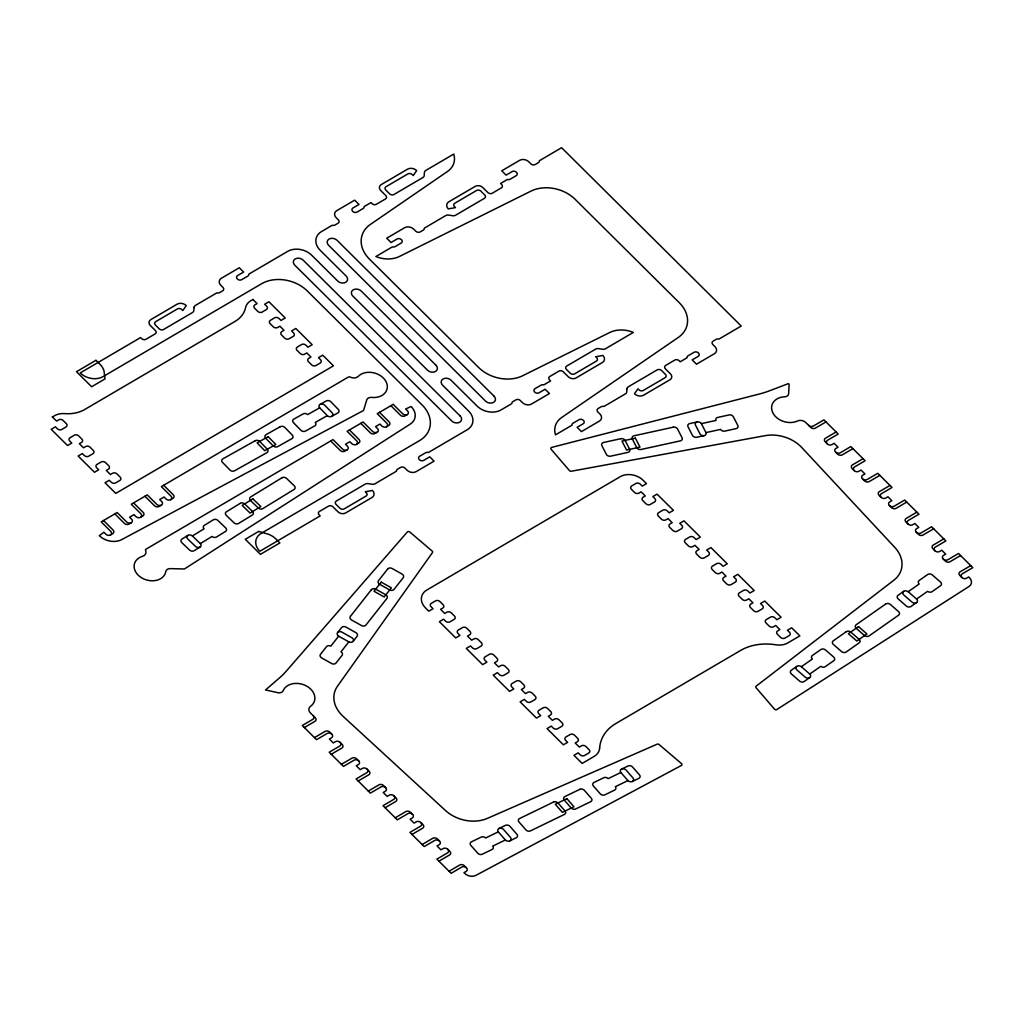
<?xml version="1.0" encoding="UTF-8"?>
<svg xmlns="http://www.w3.org/2000/svg" width="1024" height="1024" viewBox="0 0 1024 1024"><rect width="100%" height="100%" fill="white"/><g stroke="black" fill="none" stroke-linecap="round" stroke-linejoin="round"><path stroke-width="1.5" d="M337.574 632.627L341.581 627.558A3.302 2.509 16 0 1 345.997 627.11L355.891 632.64A3.302 2.509 16 0 1 357.107 636.262L353.114 641.331A3.302 2.509 16 0 1 348.685 641.779L338.803 636.25A3.302 2.509 16 0 1 337.574 632.627A3.302 2.509 16 0 1 342.003 632.179L351.885 637.722A3.302 2.509 16 0 1 353.114 641.331M338.662 636.16L330.829 646.118A3.302 2.509 16 0 0 326.541 646.643L320.474 654.349A3.302 2.509 16 0 0 321.702 657.958L331.584 663.501A3.302 2.509 16 0 0 336.013 663.053L342.08 655.347A3.302 2.509 16 0 0 340.992 651.814L348.838 641.856M796.877 666.381L791.258 670.323A3.302 2.509 16 0 0 791.347 673.933L799.552 681.05A3.302 2.509 16 0 0 804.147 681.51L809.754 677.568A3.302 2.509 16 0 0 809.664 673.958L801.459 666.829A3.302 2.509 16 0 0 796.877 666.381A3.302 2.509 16 0 0 796.966 669.99L805.171 677.107A3.302 2.509 16 0 0 809.754 677.568M903.693 591.36L898.074 595.302A3.302 2.509 16 0 0 898.176 598.912L906.368 606.042A3.302 2.509 16 0 0 910.963 606.49L916.582 602.547A3.302 2.509 16 0 0 916.48 598.938L908.275 591.821A3.302 2.509 16 0 0 903.693 591.36A3.302 2.509 16 0 0 903.782 594.97L911.987 602.099A3.302 2.509 16 0 0 916.582 602.547M801.344 666.739L812.352 658.995A3.302 2.509 16 0 1 812.378 655.488L820.902 649.51A3.302 2.509 16 0 1 825.485 649.958L833.69 657.075A3.302 2.509 16 0 1 833.779 660.698L825.254 666.675A3.302 2.509 16 0 1 820.787 666.317L809.779 674.061M908.16 591.718L919.168 583.987A3.302 2.509 16 0 1 919.194 580.48L927.718 574.49A3.302 2.509 16 0 1 932.301 574.95L940.506 582.067A3.302 2.509 16 0 1 940.595 585.677L932.07 591.667A3.302 2.509 16 0 1 927.603 591.309L916.595 599.04M187.917 535.398L181.965 539.034A3.302 2.509 16 0 0 181.798 542.618L189.53 550.042A3.302 2.509 16 0 0 194.125 550.707L200.064 547.059A3.302 2.509 16 0 0 200.23 543.488L192.499 536.064A3.302 2.509 16 0 0 187.917 535.398A3.302 2.509 16 0 0 187.75 538.97L195.482 546.394A3.302 2.509 16 0 0 200.064 547.059M192.384 535.949L204.045 528.806A3.302 2.509 16 0 1 204.326 525.338L213.35 519.808A3.302 2.509 16 0 1 217.933 520.474L225.664 527.898A3.302 2.509 16 0 1 225.498 531.482L216.474 537.011A3.302 2.509 16 0 1 211.994 536.448L200.346 543.59M52.314 417.037L54.63 415.68A16.499 12.531 16 0 1 64.653 413.619A32.986 25.05 16 0 0 84.723 409.498L235.162 321.344A32.986 25.05 16 0 0 245.568 307.622A16.499 12.531 16 0 1 250.765 300.762L253.082 299.405M144.934 496.256L154.47 505.728A3.328 2.522 16 0 0 159.078 506.458L161.395 505.101A3.328 2.522 16 0 0 161.651 501.517L159.693 499.571L164.083 496.998L166.042 498.944A3.328 2.522 16 0 0 170.65 499.686A3.328 2.522 16 0 0 170.906 496.09L161.37 486.618L347.878 377.344A4.954 3.763 16 0 1 349.184 376.845L349.875 376.934A6.592 5.005 16 0 0 358.31 376.32A16.166 12.275 16 0 1 385.434 380.621A16.166 12.275 16 0 1 371.712 397.414A5.274 4.006 16 0 0 366.733 400.038L363.533 410.483L121.766 539.571A16.499 12.531 16 0 1 99.315 535.654L103.898 532.262L105.856 534.208A3.328 2.522 16 0 0 110.477 534.938L112.794 533.581A3.328 2.522 16 0 0 113.05 529.997L103.514 520.525M133.606 502.899L143.142 512.371A3.328 2.522 16 0 1 142.886 515.955L140.57 517.312A3.328 2.522 16 0 1 135.949 516.57L133.99 514.624L129.6 517.197L131.558 519.142A3.328 2.522 16 0 1 131.302 522.739L128.986 524.096A3.328 2.522 16 0 1 124.378 523.354L114.842 513.882M170.65 499.686L172.966 498.33A3.328 2.522 16 0 0 173.222 494.733L163.686 485.261M349.453 429.965L358.989 439.437A3.328 2.522 16 0 1 358.733 443.034L356.416 444.39A3.328 2.522 16 0 1 351.808 443.648L349.837 441.702L345.446 444.275L347.418 446.221A3.328 2.522 16 0 1 347.162 449.805L344.845 451.162A3.328 2.522 16 0 1 340.224 450.432L330.688 440.96M379.546 412.339L389.082 421.811A3.328 2.522 16 0 1 388.826 425.395L386.509 426.752A3.328 2.522 16 0 1 381.888 426.022L379.93 424.064L375.539 426.637L377.498 428.595A3.328 2.522 16 0 1 377.242 432.179L374.938 433.536A3.328 2.522 16 0 1 370.317 432.794L360.781 423.334M347.162 449.805A3.328 2.522 16 0 1 342.541 449.075L333.005 439.603L146.509 548.877A4.954 3.763 16 0 0 145.523 549.722L145.446 550.195A6.592 5.005 16 0 1 142.515 556.314A16.166 12.275 16 0 0 140.966 577.408A16.166 12.275 16 0 0 165.773 571.61A5.274 4.006 16 0 1 170.381 568.614L184.397 568.986L410.291 424.064A16.499 12.531 16 0 0 411.11 406.515L405.632 409.011L407.59 410.957A3.328 2.522 16 0 1 407.334 414.554L405.018 415.91A3.328 2.522 16 0 1 400.41 415.168L390.874 405.696M304.333 727.552L314.995 721.306A3.328 2.522 16 0 0 315.251 717.722L310.323 712.819A6.272 4.762 16 0 1 310.49 706.355A16.499 12.531 16 0 0 306.867 686.221A16.499 12.531 16 0 0 283.187 690.662A4.954 3.763 16 0 1 278.195 692.749L265.51 689.971L278.938 678.374A98.97 75.149 16 0 0 286.208 671.219L407.334 531.994A1.651 1.254 16 0 1 409.818 532.019L432.128 551.04A1.651 1.254 16 0 1 432.461 552.589L337.459 686.246A32.986 25.05 16 0 0 343.078 716.339L445.453 810.483A32.986 25.05 16 0 0 487.373 818.381L657.075 744.205A1.651 1.254 16 0 1 659.123 744.55L681.434 763.571A1.651 1.254 16 0 1 681.357 765.478L475.93 875.366A8.243 6.259 16 0 1 464.704 873.408L463.962 872.678L466.163 871.386A3.328 2.522 16 0 0 466.419 867.802L464.346 865.741A3.328 2.522 16 0 0 459.725 865.011L449.075 871.258M825.997 421.901L815.334 428.147A3.328 2.522 16 0 1 810.726 427.418L805.786 422.515A6.272 4.762 16 0 0 797.555 420.979A16.499 12.531 16 0 1 772.979 413.107A16.499 12.531 16 0 1 784.717 396.8A4.954 3.763 16 0 0 788.646 393.664L789.133 384.294L788.39 383.603L770.24 390.515A98.97 75.149 16 0 1 759.296 394.022L551.706 447.398A1.651 1.254 16 0 0 551.104 449.242L569.446 470.579A1.651 1.254 16 0 0 571.328 471.232L765.12 435.661A32.986 25.05 16 0 1 801.805 447.565L894.682 547.277A32.986 25.05 16 0 1 893.875 580.198L756.173 686.144A1.651 1.254 16 0 0 756.083 687.744L774.438 709.082A1.651 1.254 16 0 0 776.858 709.517L969.024 586.458A8.243 6.259 16 0 0 969.434 577.677L968.691 576.947L966.502 578.227A3.328 2.522 16 0 1 961.882 577.498L959.808 575.437A3.328 2.522 16 0 1 960.064 571.853L970.726 565.606M314.47 737.613L325.133 731.379A3.328 2.522 16 0 1 329.741 732.109L331.814 734.17A3.328 2.522 16 0 1 331.558 737.754L329.37 739.046L333.299 742.938L335.488 741.658A3.328 2.522 16 0 1 340.096 742.387L342.17 744.448A3.328 2.522 16 0 1 341.914 748.032L331.251 754.278M836.134 431.974L825.472 438.208A3.328 2.522 16 0 0 825.216 441.805L827.29 443.866A3.328 2.522 16 0 0 831.898 444.595L834.099 443.315L838.016 447.206L835.827 448.499A3.328 2.522 16 0 0 835.571 452.083L837.645 454.144A3.328 2.522 16 0 0 842.253 454.874L852.915 448.627M341.389 764.352L352.051 758.106A3.328 2.522 16 0 1 356.672 758.835L358.733 760.896A3.328 2.522 16 0 1 358.477 764.48L356.288 765.773L360.218 769.664L362.406 768.384A3.328 2.522 16 0 1 367.027 769.114L369.088 771.174A3.328 2.522 16 0 1 368.832 774.758L358.17 781.005M863.053 458.701L852.39 464.934A3.328 2.522 16 0 0 852.134 468.531L854.208 470.592A3.328 2.522 16 0 0 858.816 471.322L861.018 470.042L864.934 473.933L862.746 475.226A3.328 2.522 16 0 0 862.49 478.81L864.563 480.87A3.328 2.522 16 0 0 869.171 481.6L879.834 475.354M368.307 791.078L378.97 784.832A3.328 2.522 16 0 1 383.59 785.562L385.651 787.622A3.328 2.522 16 0 1 385.395 791.206L383.206 792.499L387.136 796.39L389.325 795.11A3.328 2.522 16 0 1 393.946 795.84L396.006 797.901A3.328 2.522 16 0 1 395.75 801.485L385.101 807.731M889.971 485.427L879.309 491.674A3.328 2.522 16 0 0 879.053 495.258L881.126 497.318A3.328 2.522 16 0 0 885.734 498.048L887.936 496.768L891.853 500.659L889.664 501.952A3.328 2.522 16 0 0 889.408 505.536L891.482 507.597A3.328 2.522 16 0 0 896.09 508.326L906.752 502.08M395.226 817.805L405.888 811.558A3.328 2.522 16 0 1 410.509 812.288L412.582 814.349A3.328 2.522 16 0 1 412.314 817.933L410.125 819.226L414.054 823.117L416.243 821.837A3.328 2.522 16 0 1 420.864 822.566L422.925 824.627A3.328 2.522 16 0 1 422.669 828.211L412.019 834.458M916.89 512.154L906.227 518.4A3.328 2.522 16 0 0 905.971 521.984L908.045 524.045A3.328 2.522 16 0 0 912.653 524.774L914.854 523.494L918.784 527.386L916.582 528.678A3.328 2.522 16 0 0 916.326 532.262L918.4 534.323A3.328 2.522 16 0 0 923.008 535.053L933.67 528.806M422.157 844.531L432.806 838.285A3.328 2.522 16 0 1 437.427 839.014L439.501 841.075A3.328 2.522 16 0 1 439.245 844.659L437.043 845.952L440.973 849.843L443.162 848.563A3.328 2.522 16 0 1 447.782 849.293L449.856 851.354A3.328 2.522 16 0 1 449.6 854.938L438.938 861.184M943.808 538.88L933.146 545.126A3.328 2.522 16 0 0 932.89 548.71L934.963 550.771A3.328 2.522 16 0 0 939.584 551.501L941.773 550.221L945.702 554.112L943.501 555.405A3.328 2.522 16 0 0 943.245 558.989L945.318 561.05A3.328 2.522 16 0 0 949.939 561.779L960.589 555.533M320.115 404.39L326.272 400.947A3.302 2.509 16 0 1 330.842 401.741L338.253 409.357A3.302 2.509 16 0 1 337.92 412.902L331.776 416.346A3.302 2.509 16 0 1 327.194 415.552L319.782 407.936A3.302 2.509 16 0 1 320.115 404.39A3.302 2.509 16 0 1 324.698 405.184L332.109 412.8A3.302 2.509 16 0 1 331.776 416.346M319.68 407.834L307.622 414.579A3.302 2.509 16 0 0 303.155 413.888L293.824 419.11A3.302 2.509 16 0 0 293.478 422.669L300.89 430.272A3.302 2.509 16 0 0 305.472 431.078L314.803 425.856A3.302 2.509 16 0 0 315.251 422.413L327.296 415.654M498.982 828.493L505.434 825.37A3.302 2.509 16 0 1 509.978 826.368L516.877 834.253A3.302 2.509 16 0 1 516.275 837.747L509.837 840.87A3.302 2.509 16 0 1 505.28 839.872L498.381 831.987A3.302 2.509 16 0 1 498.982 828.493A3.302 2.509 16 0 1 503.539 829.491L510.438 837.363A3.302 2.509 16 0 1 509.837 840.87M621.542 769.101L627.994 765.978A3.302 2.509 16 0 1 632.538 766.989L639.45 774.861A3.302 2.509 16 0 1 638.835 778.368L632.397 781.478A3.302 2.509 16 0 1 627.84 780.48L620.941 772.608A3.302 2.509 16 0 1 621.542 769.101A3.302 2.509 16 0 1 626.099 770.112L632.998 777.984A3.302 2.509 16 0 1 632.397 781.478M498.278 831.872L485.645 838.003A3.302 2.509 16 0 0 481.203 837.107L471.424 841.843A3.302 2.509 16 0 0 470.81 845.35L477.722 853.222A3.302 2.509 16 0 0 482.266 854.221L492.045 849.485A3.302 2.509 16 0 0 492.749 846.106L505.382 839.974M620.851 772.493L608.205 778.611A3.302 2.509 16 0 0 603.763 777.728L593.984 782.464A3.302 2.509 16 0 0 593.37 785.958L600.282 793.843A3.302 2.509 16 0 0 604.826 794.842L614.618 790.106A3.302 2.509 16 0 0 615.309 786.714L627.942 780.595M697.178 421.939L689.715 423.578A3.302 2.509 16 0 0 688.013 426.714L692.48 435.43A3.302 2.509 16 0 0 696.73 437.261L704.192 435.622A3.302 2.509 16 0 0 705.907 432.486L701.44 423.77A3.302 2.509 16 0 0 697.178 421.939A3.302 2.509 16 0 0 695.475 425.075L699.93 433.792A3.302 2.509 16 0 0 704.192 435.622M701.376 423.642L716.006 420.442A3.302 2.509 16 0 1 717.773 417.421L729.101 414.938A3.302 2.509 16 0 1 733.35 416.768L737.818 425.472A3.302 2.509 16 0 1 736.115 428.621L724.787 431.104A3.302 2.509 16 0 1 720.589 429.402L705.958 432.602M252.966 299.482L257.101 303.59L254.912 304.87A3.162 2.394 16 0 0 254.669 308.288L257.766 311.373A3.162 2.394 16 0 0 262.157 312.064L266.394 309.594A3.162 2.394 16 0 0 266.637 306.176L264.666 304.23L268.902 301.747L285.248 317.978L281.024 320.461L279.053 318.515A3.162 2.394 16 0 0 274.675 317.811L270.438 320.294A3.162 2.394 16 0 0 270.195 323.712L273.306 326.784A3.162 2.394 16 0 0 277.683 327.488L279.885 326.208L284.019 330.317L281.83 331.597A3.162 2.394 16 0 0 281.587 335.014L284.685 338.099A3.162 2.394 16 0 0 289.075 338.79L293.312 336.32A3.162 2.394 16 0 0 293.555 332.902L291.584 330.957L295.821 328.474L312.179 344.704L307.942 347.187L305.984 345.242A3.162 2.394 16 0 0 301.594 344.538L297.357 347.021A3.162 2.394 16 0 0 297.114 350.438L300.224 353.51A3.162 2.394 16 0 0 304.602 354.214L306.803 352.934L310.938 357.043L308.749 358.323A3.162 2.394 16 0 0 308.506 361.741L311.603 364.826A3.162 2.394 16 0 0 315.994 365.517L320.23 363.046A3.162 2.394 16 0 0 320.474 359.629L318.502 357.683L322.739 355.2L333.453 365.837L115.75 493.389L105.037 482.752L109.274 480.282L111.232 482.227A3.162 2.394 16 0 0 115.622 482.931L119.846 480.448A3.162 2.394 16 0 0 120.09 477.03L116.992 473.946A3.162 2.394 16 0 0 112.602 473.254L110.413 474.534L106.278 470.426L108.467 469.146A3.162 2.394 16 0 0 108.71 465.728L105.6 462.643A3.162 2.394 16 0 0 101.222 461.952L96.986 464.422A3.162 2.394 16 0 0 96.742 467.84L98.701 469.786L94.477 472.269L78.118 456.026L82.355 453.555L84.314 455.501A3.162 2.394 16 0 0 88.704 456.192L92.928 453.722A3.162 2.394 16 0 0 93.171 450.304L90.074 447.219A3.162 2.394 16 0 0 85.683 446.528L83.494 447.808L79.347 443.699L81.549 442.419A3.162 2.394 16 0 0 81.792 439.002L78.682 435.917A3.162 2.394 16 0 0 74.304 435.213L70.067 437.696A3.162 2.394 16 0 0 69.824 441.114L71.782 443.059L67.546 445.542L51.2 429.299L55.437 426.829L57.395 428.774A3.162 2.394 16 0 0 61.786 429.466L66.01 426.995A3.162 2.394 16 0 0 66.253 423.578L63.155 420.493A3.162 2.394 16 0 0 58.765 419.802L56.576 421.082L52.429 416.973M356.416 444.39A3.328 2.522 16 0 0 356.672 440.794L347.136 431.322L363.098 421.978L372.634 431.45A3.328 2.522 16 0 0 377.242 432.179M386.509 426.752A3.328 2.522 16 0 0 386.765 423.168L377.229 413.696L393.19 404.339L402.726 413.811A3.328 2.522 16 0 0 407.334 414.554M961.882 577.498A3.328 2.522 16 0 1 962.138 573.901L972.8 567.654L958.528 553.485L947.866 559.731A3.328 2.522 16 0 1 943.245 558.989M934.963 550.771A3.328 2.522 16 0 1 935.219 547.174L945.882 540.928L931.597 526.758L920.947 533.005A3.328 2.522 16 0 1 916.326 532.262M908.045 524.045A3.328 2.522 16 0 1 908.301 520.448L918.963 514.202L904.678 500.032L894.029 506.278A3.328 2.522 16 0 1 889.408 505.536M881.126 497.318A3.328 2.522 16 0 1 881.382 493.722L892.045 487.475L877.76 473.306L867.098 479.552A3.328 2.522 16 0 1 862.49 478.81M854.208 470.592A3.328 2.522 16 0 1 854.464 466.995L865.126 460.749L850.842 446.579L840.179 452.826A3.328 2.522 16 0 1 835.571 452.083M827.29 443.866A3.328 2.522 16 0 1 827.546 440.269L838.208 434.022L823.923 419.853L813.261 426.099A3.328 2.522 16 0 1 808.653 425.357M466.419 867.802A3.328 2.522 16 0 0 461.798 867.059L451.136 873.306L436.864 859.136L447.526 852.89A3.328 2.522 16 0 0 447.782 849.293M439.501 841.075A3.328 2.522 16 0 0 434.88 840.333L424.218 846.579L409.946 832.41L420.608 826.163A3.328 2.522 16 0 0 420.864 822.566M412.582 814.349A3.328 2.522 16 0 0 407.962 813.606L397.299 819.853L383.027 805.683L393.69 799.437A3.328 2.522 16 0 0 393.946 795.84M385.651 787.622A3.328 2.522 16 0 0 381.043 786.88L370.381 793.126L356.109 778.957L366.758 772.71A3.328 2.522 16 0 0 367.027 769.114M358.733 760.896A3.328 2.522 16 0 0 354.125 760.154L343.462 766.4L329.19 752.23L339.84 745.984A3.328 2.522 16 0 0 340.096 742.387M331.814 734.17A3.328 2.522 16 0 0 327.206 733.427L316.544 739.674L302.272 725.504L312.922 719.258A3.328 2.522 16 0 0 313.178 715.661M110.477 534.938A3.328 2.522 16 0 0 110.733 531.354L101.197 521.882L117.158 512.538L126.694 521.997A3.328 2.522 16 0 0 131.302 522.739M140.57 517.312A3.328 2.522 16 0 0 140.826 513.715L131.29 504.256L147.251 494.899L156.787 504.371A3.328 2.522 16 0 0 161.395 505.101M194.035 307.494L193.818 310.515A4.122 3.136 16 0 1 192.474 312.55L163.546 329.498A3.136 2.381 16 0 1 159.181 328.806L155.418 325.069A3.136 2.381 16 0 1 155.661 321.677L177.498 308.89A3.136 2.381 16 0 1 181.85 309.581L182.822 310.541L186.278 305.6A6.541 4.966 16 0 0 177.203 304.141L150.784 319.629A5.478 4.16 16 0 0 150.362 325.542L155.379 330.522A3.136 2.381 16 0 1 155.136 333.914L145.958 339.29A3.136 2.381 16 0 1 141.606 338.598L140.57 337.574L80.218 372.928A16.499 12.531 16 0 0 103.13 376.589L261.568 283.75A32.986 25.05 16 0 1 307.405 291.059L422.106 404.941A32.986 25.05 16 0 1 419.546 440.602L261.107 533.427A16.499 12.531 16 0 0 259.84 551.258L320.179 515.904L319.142 514.867A3.136 2.381 16 0 1 319.386 511.488L328.563 506.099A3.136 2.381 16 0 1 332.915 506.803L337.946 511.782A5.478 4.16 16 0 0 345.549 512.998L371.968 497.51A6.541 4.966 16 0 0 372.467 490.458L365.312 491.725L366.285 492.685A3.136 2.381 16 0 1 366.042 496.077L344.205 508.877A3.136 2.381 16 0 1 339.853 508.173L336.077 504.435A3.136 2.381 16 0 1 336.32 501.043L365.248 484.096A4.122 3.136 16 0 1 368.179 483.635L372.07 484.25A4.122 3.136 16 0 0 375.002 483.789L396.506 471.181A3.136 2.381 16 0 1 397.517 469.222L400.602 467.418A3.136 2.381 16 0 1 404.954 468.109L407.053 470.195A6.528 4.954 16 0 0 416.128 471.642L434.074 461.133L429.747 456.832L423.706 460.378A3.136 2.381 16 0 1 419.341 459.674A3.136 2.381 16 0 1 419.584 456.294L425.638 452.749A3.136 2.381 16 0 1 428.378 452.506L467.264 429.722A17.318 13.146 16 0 0 468.595 411.008L442.624 385.216A5.773 4.378 16 0 1 443.072 378.982A5.773 4.378 16 0 1 451.098 380.262L477.069 406.042A17.318 13.146 16 0 0 501.12 409.882L511.872 403.584A3.136 2.381 16 0 1 512.883 401.626L515.968 399.821A3.136 2.381 16 0 1 520.32 400.512L522.419 402.598A6.528 4.954 16 0 0 531.494 404.045L549.44 393.536L545.114 389.235L539.059 392.781A3.136 2.381 16 0 1 534.707 392.09A3.136 2.381 16 0 1 534.95 388.698L541.005 385.152A3.136 2.381 16 0 1 543.744 384.909L550.579 380.915L549.542 379.878A3.136 2.381 16 0 1 549.773 376.486L558.963 371.11A3.136 2.381 16 0 1 563.315 371.814L568.333 376.794A5.478 4.16 16 0 0 575.936 378.01L602.355 362.522A6.541 4.966 16 0 0 602.867 355.456L595.699 356.736L596.672 357.696A3.136 2.381 16 0 1 596.429 361.088L574.592 373.875A3.136 2.381 16 0 1 570.24 373.184L566.477 369.446A3.136 2.381 16 0 1 566.707 366.054L595.648 349.107A4.122 3.136 16 0 1 598.579 348.634L602.458 349.261A4.122 3.136 16 0 0 605.389 348.787L633.344 332.416A24.742 18.79 16 0 0 609.754 332.493L522.778 375.693A32.986 25.05 16 0 1 478.605 367.475L369.421 259.072A32.986 25.05 16 0 1 370.406 224.41L447.552 171.443A24.742 18.79 16 0 0 453.722 154.086L425.766 170.458A4.122 3.136 16 0 0 424.422 172.506L424.205 175.526A4.122 3.136 16 0 1 422.861 177.562L393.933 194.509A3.136 2.381 16 0 1 389.581 193.818L385.805 190.08A3.136 2.381 16 0 1 386.048 186.688L407.885 173.901A3.136 2.381 16 0 1 412.25 174.592L413.21 175.552L416.678 170.598A6.541 4.966 16 0 0 407.59 169.152L381.171 184.64A5.478 4.16 16 0 0 380.749 190.554L385.766 195.533A3.136 2.381 16 0 1 385.523 198.925L376.346 204.301A3.136 2.381 16 0 1 371.994 203.61L370.957 202.573L364.122 206.579A3.136 2.381 16 0 1 363.11 208.538L357.069 212.083A3.136 2.381 16 0 1 352.717 211.392A3.136 2.381 16 0 1 352.96 208L359.002 204.454L354.675 200.166L336.73 210.675A6.528 4.954 16 0 0 336.218 217.741L338.317 219.827A3.136 2.381 16 0 1 338.074 223.206L334.989 225.011A3.136 2.381 16 0 1 332.25 225.254L321.51 231.552A17.318 13.146 16 0 0 320.166 250.266L346.138 276.058A5.773 4.378 16 0 1 345.69 282.291A5.773 4.378 16 0 1 337.677 281.011L311.706 255.232A17.318 13.146 16 0 0 287.642 251.392L248.755 274.176A3.136 2.381 16 0 1 247.744 276.134L241.702 279.68A3.136 2.381 16 0 1 237.35 278.989A3.136 2.381 16 0 1 237.594 275.597L243.635 272.051L239.309 267.75L221.363 278.272A6.528 4.954 16 0 0 220.851 285.338L222.95 287.411A3.136 2.381 16 0 1 222.707 290.803L219.622 292.608A3.136 2.381 16 0 1 216.883 292.851L195.379 305.446A4.122 3.136 16 0 0 194.035 307.494M599.629 748.07L599.616 748.186A16.499 12.531 16 0 1 594.24 756.352L582.144 763.43L573.965 755.315L578.202 752.832L580.16 754.79A3.162 2.394 16 0 0 584.55 755.482L588.774 752.998A3.162 2.394 16 0 0 589.018 749.594L585.92 746.509A3.162 2.394 16 0 0 581.53 745.805L579.341 747.098L575.194 742.989L577.395 741.696A3.162 2.394 16 0 0 577.638 738.291L574.528 735.206A3.162 2.394 16 0 0 570.15 734.502L565.914 736.986A3.162 2.394 16 0 0 565.67 740.39L567.629 742.349L563.392 744.819L547.046 728.589L551.283 726.106L553.242 728.064A3.162 2.394 16 0 0 557.632 728.755L561.856 726.272A3.162 2.394 16 0 0 562.099 722.867L559.002 719.782A3.162 2.394 16 0 0 554.611 719.078L552.422 720.371L548.275 716.262L550.477 714.97A3.162 2.394 16 0 0 550.72 711.565L547.61 708.48A3.162 2.394 16 0 0 543.232 707.776L538.995 710.259A3.162 2.394 16 0 0 538.752 713.664L540.71 715.622L536.474 718.093L520.128 701.862L524.365 699.379L526.323 701.325A3.162 2.394 16 0 0 530.701 702.029L534.938 699.546A3.162 2.394 16 0 0 535.181 696.141L532.083 693.056A3.162 2.394 16 0 0 527.693 692.352L525.504 693.645L521.357 689.536L523.558 688.243A3.162 2.394 16 0 0 523.802 684.838L520.691 681.754A3.162 2.394 16 0 0 516.301 681.05L512.077 683.533A3.162 2.394 16 0 0 511.834 686.938L513.792 688.896L509.555 691.366L493.21 675.136L497.446 672.653L499.405 674.598A3.162 2.394 16 0 0 503.782 675.302L508.019 672.819A3.162 2.394 16 0 0 508.262 669.414L505.165 666.33A3.162 2.394 16 0 0 500.774 665.626L498.586 666.918L494.438 662.81L496.627 661.517A3.162 2.394 16 0 0 496.883 658.112L493.773 655.027A3.162 2.394 16 0 0 489.382 654.323L485.158 656.806A3.162 2.394 16 0 0 484.915 660.211L486.874 662.17L482.637 664.64L466.291 648.41L470.515 645.926L472.486 647.872A3.162 2.394 16 0 0 476.864 648.576L481.101 646.093A3.162 2.394 16 0 0 481.344 642.688L478.234 639.603A3.162 2.394 16 0 0 473.856 638.899L471.667 640.192L467.52 636.07L469.709 634.79A3.162 2.394 16 0 0 469.952 631.386L466.854 628.301A3.162 2.394 16 0 0 462.464 627.597L458.24 630.08A3.162 2.394 16 0 0 457.997 633.485L459.955 635.443L455.718 637.914L439.373 621.683L443.597 619.2L445.568 621.146A3.162 2.394 16 0 0 449.946 621.85L454.182 619.366A3.162 2.394 16 0 0 454.426 615.962L451.315 612.877A3.162 2.394 16 0 0 446.938 612.173L444.736 613.466L440.602 609.344L442.79 608.064A3.162 2.394 16 0 0 443.034 604.659L439.936 601.574A3.162 2.394 16 0 0 435.546 600.87L431.309 603.354A3.162 2.394 16 0 0 431.066 606.758L433.037 608.704L428.8 611.187L425.472 607.885A16.499 12.531 16 0 1 426.752 590.054L620.262 476.672A16.499 12.531 16 0 1 643.174 480.333L646.502 483.635L642.266 486.118L640.307 484.16A3.162 2.394 16 0 0 635.917 483.469L631.693 485.952A3.162 2.394 16 0 0 631.45 489.357L634.547 492.442A3.162 2.394 16 0 0 638.938 493.146L641.126 491.853L645.274 495.962L643.072 497.254A3.162 2.394 16 0 0 642.829 500.659L645.939 503.744A3.162 2.394 16 0 0 650.317 504.448L654.554 501.965A3.162 2.394 16 0 0 654.797 498.56L652.838 496.602L657.075 494.131L673.421 510.362L669.184 512.845L667.226 510.899A3.162 2.394 16 0 0 662.848 510.195L658.611 512.678A3.162 2.394 16 0 0 658.368 516.083L661.466 519.168A3.162 2.394 16 0 0 665.856 519.872L668.045 518.579L672.192 522.688L669.99 523.981A3.162 2.394 16 0 0 669.747 527.386L672.858 530.47A3.162 2.394 16 0 0 677.248 531.174L681.472 528.691A3.162 2.394 16 0 0 681.715 525.286L679.757 523.328L683.994 520.858L700.339 537.088L696.102 539.571L694.144 537.626A3.162 2.394 16 0 0 689.766 536.922L685.53 539.405A3.162 2.394 16 0 0 685.286 542.81L688.397 545.894A3.162 2.394 16 0 0 692.774 546.598L694.963 545.306L699.11 549.414L696.922 550.707A3.162 2.394 16 0 0 696.666 554.112L699.776 557.197A3.162 2.394 16 0 0 704.166 557.901L708.39 555.418A3.162 2.394 16 0 0 708.634 552.013L706.675 550.054L710.912 547.584L727.258 563.814L723.034 566.298L721.062 564.352A3.162 2.394 16 0 0 716.685 563.648L712.448 566.131A3.162 2.394 16 0 0 712.205 569.536L715.315 572.621A3.162 2.394 16 0 0 719.693 573.325L721.882 572.032L726.029 576.154L723.84 577.434A3.162 2.394 16 0 0 723.597 580.838L726.694 583.923A3.162 2.394 16 0 0 731.085 584.627L735.309 582.144A3.162 2.394 16 0 0 735.552 578.739L733.594 576.781L737.83 574.31L754.176 590.541L749.952 593.024L747.981 591.078A3.162 2.394 16 0 0 743.603 590.374L739.366 592.858A3.162 2.394 16 0 0 739.123 596.262L742.234 599.347A3.162 2.394 16 0 0 746.611 600.051L748.813 598.758L752.947 602.88L750.758 604.16A3.162 2.394 16 0 0 750.515 607.565L753.613 610.65A3.162 2.394 16 0 0 758.003 611.354L762.24 608.87A3.162 2.394 16 0 0 762.483 605.466L760.512 603.52L764.749 601.037L781.094 617.267L776.87 619.75L774.899 617.805A3.162 2.394 16 0 0 770.522 617.101L766.285 619.584A3.162 2.394 16 0 0 766.042 622.989L769.152 626.074A3.162 2.394 16 0 0 773.53 626.778L775.731 625.485L779.866 629.606L777.677 630.886A3.162 2.394 16 0 0 777.434 634.291L780.531 637.376A3.162 2.394 16 0 0 784.922 638.08L789.158 635.597A3.162 2.394 16 0 0 789.402 632.192L787.43 630.246L791.667 627.763L799.846 635.878L787.75 642.957A16.499 12.531 16 0 1 776.026 644.826L775.872 644.8A49.485 37.581 16 0 0 740.698 650.394L615.77 723.584A49.485 37.581 16 0 0 599.629 748.07M626.957 388.838L626.739 391.859A4.122 3.136 16 0 1 625.395 393.894L603.891 406.502A3.136 2.381 16 0 0 601.152 406.746L598.067 408.55A3.136 2.381 16 0 0 597.824 411.942L599.923 414.016A6.528 4.954 16 0 1 599.411 421.082L581.466 431.603L577.139 427.302L583.194 423.757A3.136 2.381 16 0 0 583.424 420.365A3.136 2.381 16 0 0 579.072 419.674L573.03 423.219A3.136 2.381 16 0 0 572.019 425.178L555.494 434.854A24.742 18.79 16 0 1 561.677 417.498L678.336 337.408A32.986 25.05 16 0 0 679.309 302.746L575.155 199.334A32.986 25.05 16 0 0 530.995 191.117L399.475 256.448A24.742 18.79 16 0 1 375.885 256.525L392.397 246.848A3.136 2.381 16 0 0 395.136 246.605L401.19 243.059A3.136 2.381 16 0 0 401.434 239.68A3.136 2.381 16 0 0 397.082 238.976L391.027 242.522L386.701 238.221L404.646 227.712A6.528 4.954 16 0 1 413.722 229.158L415.821 231.245A3.136 2.381 16 0 0 420.173 231.936L423.258 230.131A3.136 2.381 16 0 0 424.269 228.173L445.786 215.565A4.122 3.136 16 0 1 448.717 215.104L452.595 215.718A4.122 3.136 16 0 0 455.526 215.258L484.454 198.31A3.136 2.381 16 0 0 484.698 194.918L480.934 191.181A3.136 2.381 16 0 0 476.582 190.477L454.746 203.277A3.136 2.381 16 0 0 454.502 206.669L455.462 207.629L448.307 208.896A6.541 4.966 16 0 1 448.806 201.83L475.226 186.355A5.478 4.16 16 0 1 482.842 187.571L487.859 192.55A3.136 2.381 16 0 0 492.211 193.254L501.389 187.866A3.136 2.381 16 0 0 501.632 184.486L500.595 183.45L507.43 179.443A3.136 2.381 16 0 0 510.17 179.213L516.211 175.667A3.136 2.381 16 0 0 516.454 172.275A3.136 2.381 16 0 0 512.102 171.584L506.061 175.13L501.734 170.829L519.68 160.307A6.528 4.954 16 0 1 528.755 161.766L530.854 163.84A3.136 2.381 16 0 0 535.206 164.544L538.291 162.726A3.136 2.381 16 0 0 539.302 160.781L561.613 147.699L741.235 326.029L718.912 339.11A3.136 2.381 16 0 0 716.173 339.341L713.088 341.158A3.136 2.381 16 0 0 712.845 344.538L714.944 346.624A6.528 4.954 16 0 1 714.445 353.69L696.499 364.198L692.173 359.91L698.214 356.365A3.136 2.381 16 0 0 698.458 352.973A3.136 2.381 16 0 0 694.106 352.282L688.051 355.827A3.136 2.381 16 0 0 687.053 357.773L680.218 361.779L679.181 360.755A3.136 2.381 16 0 0 674.816 360.064L665.638 365.44A3.136 2.381 16 0 0 665.395 368.819L670.413 373.811A5.478 4.16 16 0 1 669.99 379.725L643.571 395.2A6.541 4.966 16 0 1 634.496 393.754L637.965 388.813L638.925 389.773A3.136 2.381 16 0 0 643.277 390.464L665.114 377.677A3.136 2.381 16 0 0 665.357 374.285L661.594 370.547A3.136 2.381 16 0 0 657.242 369.843L628.301 386.803A4.122 3.136 16 0 0 626.957 388.838M371.418 589.67L350.374 616.397A3.302 2.509 16 0 0 351.603 620.006L361.485 625.536A3.302 2.509 16 0 0 365.914 625.088L386.957 598.362A3.302 2.509 16 0 0 385.728 594.752L375.846 589.21A3.302 2.509 16 0 0 371.418 589.67M387.725 568.96L378.458 580.736A3.302 2.509 16 0 0 379.686 584.346L389.568 589.875A3.302 2.509 16 0 0 393.997 589.427L403.251 577.664A3.302 2.509 16 0 0 402.035 574.054L392.141 568.512A3.302 2.509 16 0 0 387.725 568.96M381.222 582.131L374.029 591.27L384.192 596.966L391.386 587.827L381.222 582.131M846.272 631.693L833.254 640.832A3.302 2.509 16 0 0 833.357 644.442L841.549 651.558A3.302 2.509 16 0 0 846.144 652.019L859.162 642.88A3.302 2.509 16 0 0 859.059 639.27L850.867 632.154A3.302 2.509 16 0 0 846.272 631.693M885.722 603.981L856.154 624.755A3.302 2.509 16 0 0 856.256 628.365L864.448 635.482A3.302 2.509 16 0 0 869.043 635.942L898.611 615.168A3.302 2.509 16 0 0 898.509 611.558L890.317 604.442A3.302 2.509 16 0 0 885.722 603.981M858.496 626.598L848.384 633.702L856.819 641.024L866.931 633.92L858.496 626.598M240.205 503.347L226.419 511.795A3.302 2.509 16 0 0 226.253 515.366L233.984 522.79A3.302 2.509 16 0 0 238.579 523.456L252.352 515.021A3.302 2.509 16 0 0 252.518 511.437L244.787 504.013A3.302 2.509 16 0 0 240.205 503.347M281.971 477.747L250.662 496.934A3.302 2.509 16 0 0 250.496 500.518L258.227 507.942A3.302 2.509 16 0 0 262.822 508.608L294.118 489.421A3.302 2.509 16 0 0 294.285 485.837L286.554 478.413A3.302 2.509 16 0 0 281.971 477.747M252.89 498.88L242.189 505.434L250.138 513.075L260.838 506.509L252.89 498.88M95.936 360.307L76.48 371.699L91.635 386.752L105.037 378.88L104.653 375.693A32.986 25.05 16 0 1 104.282 372.851A16.499 12.531 16 0 0 100.173 364.506L95.936 360.307M258.688 531.43L245.274 539.29L260.429 554.33L279.885 542.925L275.648 538.726A16.499 12.531 16 0 0 266.138 533.542A32.986 25.05 16 0 1 262.63 532.544L258.688 531.43M255.219 440.717L222.861 458.842A3.302 2.509 16 0 0 222.515 462.4L229.926 470.003A3.302 2.509 16 0 0 234.509 470.81L266.867 452.685A3.302 2.509 16 0 0 267.213 449.126L259.802 441.523A3.302 2.509 16 0 0 255.219 440.717M280.294 426.688L266.035 434.662A3.302 2.509 16 0 0 265.702 438.208L273.114 445.824A3.302 2.509 16 0 0 277.696 446.618L291.942 438.643A3.302 2.509 16 0 0 292.288 435.098L284.864 427.482A3.302 2.509 16 0 0 280.294 426.688M268.173 436.659L257.114 442.854L264.742 450.688L275.802 444.493L268.173 436.659M553.536 802.061L519.603 818.509A3.302 2.509 16 0 0 519.002 822.003L525.901 829.875A3.302 2.509 16 0 0 530.458 830.886L564.378 814.438A3.302 2.509 16 0 0 564.992 810.944L558.08 803.072A3.302 2.509 16 0 0 553.536 802.061M579.814 789.338L564.877 796.57A3.302 2.509 16 0 0 564.262 800.064L571.174 807.949A3.302 2.509 16 0 0 575.718 808.947L590.656 801.715A3.302 2.509 16 0 0 591.258 798.208L584.358 790.336A3.302 2.509 16 0 0 579.814 789.338M566.874 798.643L555.277 804.262L562.381 812.365L573.978 806.746L566.874 798.643M620.89 438.682L603.597 442.483A3.302 2.509 16 0 0 601.882 445.619L606.349 454.336A3.302 2.509 16 0 0 610.611 456.166L627.904 452.378A3.302 2.509 16 0 0 629.619 449.229L625.152 440.512A3.302 2.509 16 0 0 620.89 438.682M673.306 427.174L634.022 435.802A3.302 2.509 16 0 0 632.32 438.95L636.774 447.654A3.302 2.509 16 0 0 641.037 449.485L680.32 440.87A3.302 2.509 16 0 0 682.035 437.722L677.568 429.018A3.302 2.509 16 0 0 673.306 427.174M635.379 438.131L621.952 441.075L626.547 450.035L639.974 447.091L635.379 438.131M494.003 396.122L337.101 240.346A5.773 4.378 16 0 0 329.075 239.066A5.773 4.378 16 0 0 328.64 245.312L485.53 401.088A5.773 4.378 16 0 0 493.555 402.368A5.773 4.378 16 0 0 494.003 396.122M435.942 365.222L361.293 291.098A5.773 4.378 16 0 0 353.267 289.818A5.773 4.378 16 0 0 352.819 296.051L427.482 370.176A5.773 4.378 16 0 0 435.507 371.456A5.773 4.378 16 0 0 435.942 365.222M460.134 415.962L303.232 260.198A5.773 4.378 16 0 0 295.219 258.918A5.773 4.378 16 0 0 294.771 265.152L451.661 420.928A5.773 4.378 16 0 0 459.686 422.208A5.773 4.378 16 0 0 460.134 415.962"/></g></svg>
